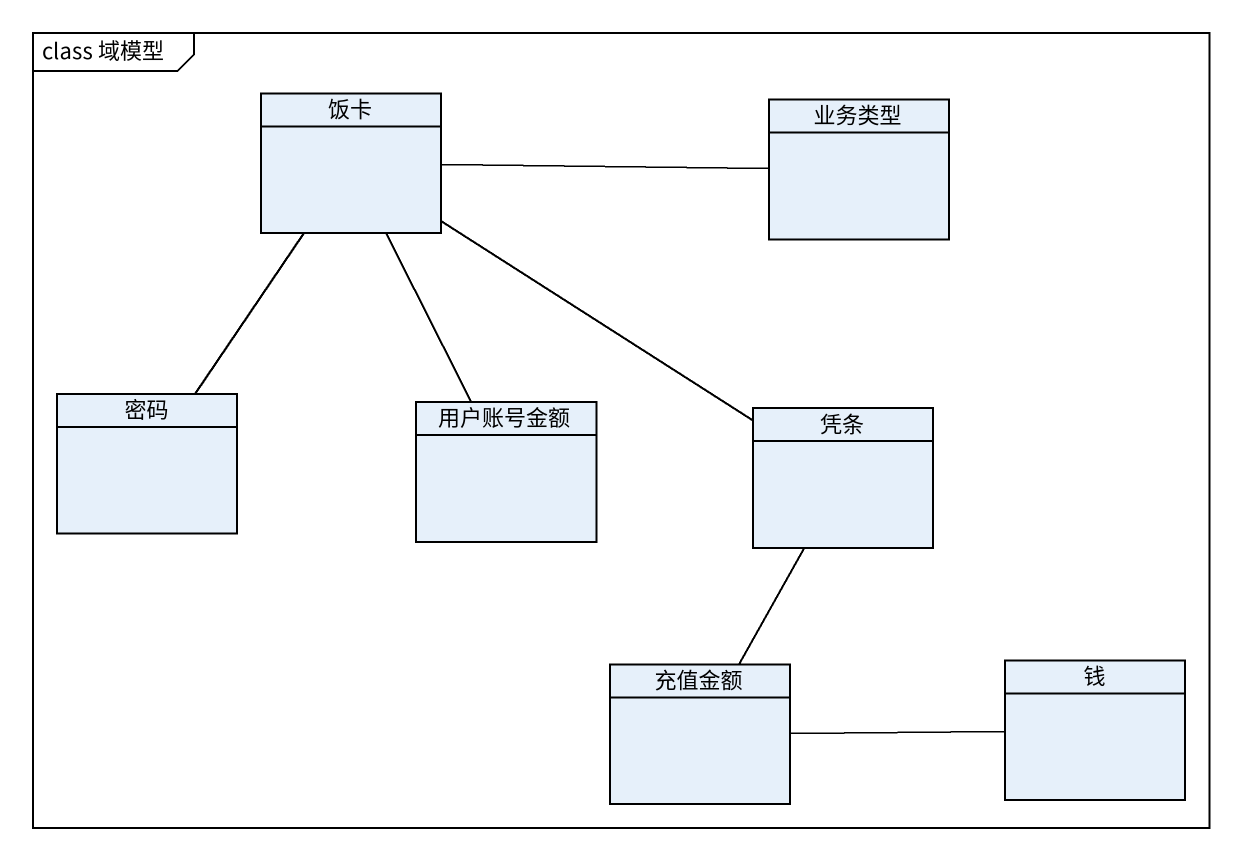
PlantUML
@startuml
mainframe class 域模型
hide circle
hide empty members
class 饭卡
class 业务类型
class 密码
class 用户账号金额
class 凭条
class 充值金额
class 钱
饭卡 -right- 业务类型
饭卡 -- 密码
饭卡 -- 用户账号金额
饭卡 -- 凭条
凭条 -- 充值金额
充值金额 -right- 钱
@enduml
